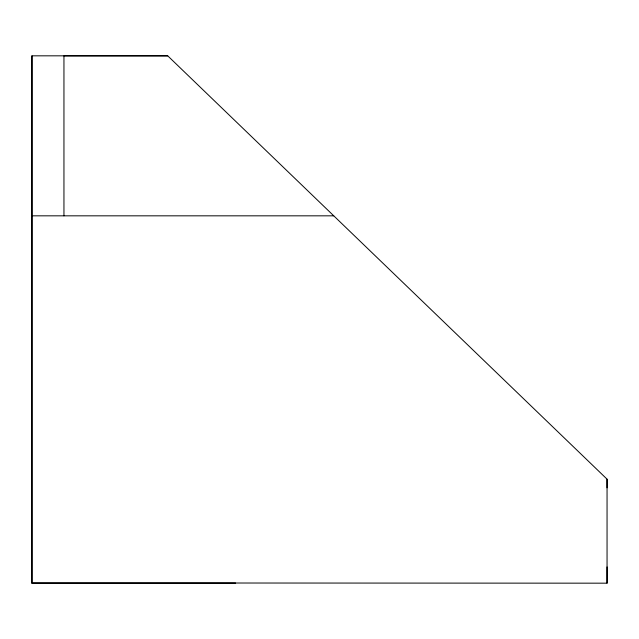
<?xml version="1.0" encoding="UTF-8"?>
<svg xmlns="http://www.w3.org/2000/svg" width="639" height="639" viewBox="0 0 639 639"><rect width="100%" height="100%" fill="white"/><g stroke="black" fill="none" stroke-linecap="round" stroke-linejoin="round"><path stroke-width="0.96" d="M235.631 583.087L31.95 583.175L31.95 55.833L167.714 55.825L607.05 479.162L607.05 583.175L31.95 582.928M63.948 215.83L63.948 55.833L167.714 55.833M607.05 566.929L607.05 583.175M607.05 487.829L607.05 479.162M31.95 215.83L333.758 215.83M31.95 55.833L31.95 583.175"/></g></svg>
